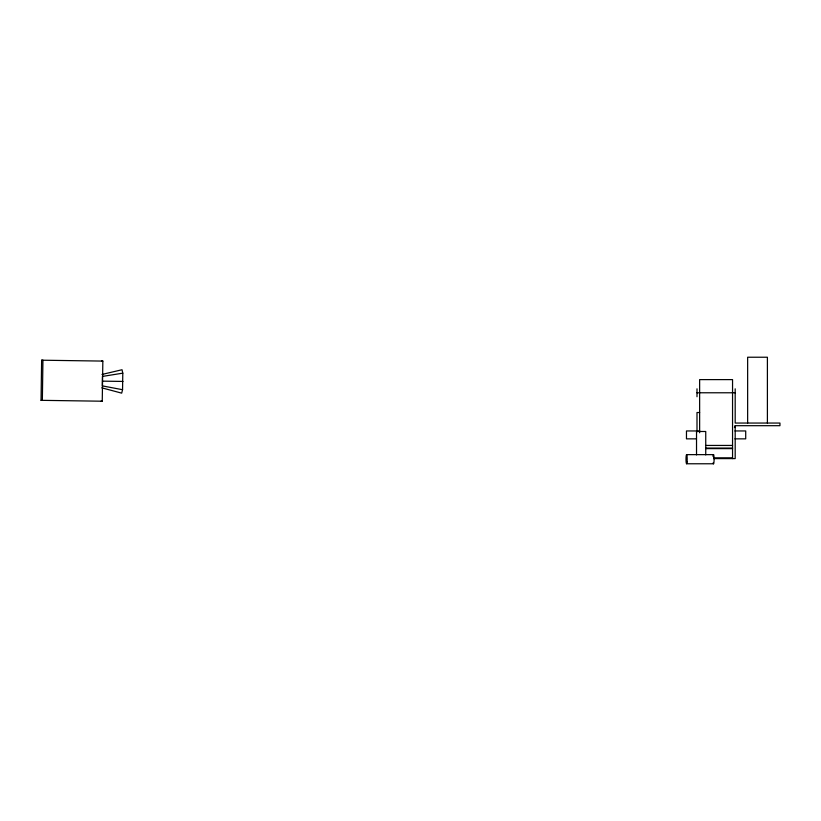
<?xml version="1.0" encoding="UTF-8"?>
<svg xmlns="http://www.w3.org/2000/svg" width="821" height="821" viewBox="0 0 821 821"><rect width="100%" height="100%" fill="white"/><g stroke="black" fill="none" stroke-linecap="round" stroke-linejoin="round"><path stroke-width="1.23" d="M41.05 400.33L41.635 360.203L42.938 360.203L42.353 400.33L41.05 400.33L102.256 401.212L102.841 361.086L41.635 360.203M101.989 374.458L122.031 369.737L122.791 373.165L102.43 376.418L102.286 385.87L122.555 389.708L121.693 393.146L101.794 387.83M122.555 389.708L122.791 373.165M101.537 361.086L102.841 361.086M696.998 392.777L735.185 392.777M100.952 401.212L102.256 401.212M699.636 412.522L696.998 412.522L696.998 431.723M734.415 427.556A2.637 2.637 0 0 0 735.185 425.689L779.95 425.689L779.95 423.051L735.185 423.051L735.185 388.826M699.636 430.953L686.469 430.953L686.469 438.855L696.044 438.855M734.949 430.953L745.714 430.953L745.714 438.855L734.949 438.855M705.968 445.434L732.548 445.434M705.968 448.071L732.548 448.071M705.968 448.615L732.548 448.615M686.52 454.639L713.572 454.639M713.562 457.831L732.548 457.831M713.562 458.6L735.185 458.6L735.185 425.689M686.52 463.773L713.572 463.773M102.543 381.149L123.006 381.437M767.399 423.051L767.399 357.227L747.644 357.227L747.644 423.051M732.548 458.6L732.548 379.61L699.636 379.61L699.636 432.77M705.742 454.906L705.742 431.487L696.526 431.487L696.526 454.906M696.998 388.826L696.998 396.728M713.018 456.404A4.608 0.605 -90 0 1 713.86 455.552A4.608 0.605 -90 0 1 713.972 462.007A4.608 0.605 -90 0 1 713.121 462.859M687.074 462.007A4.608 0.605 -90 0 0 686.674 454.639A4.608 0.605 -90 0 0 686.048 460.971A4.608 0.605 -90 0 0 687.074 462.007"/></g></svg>
